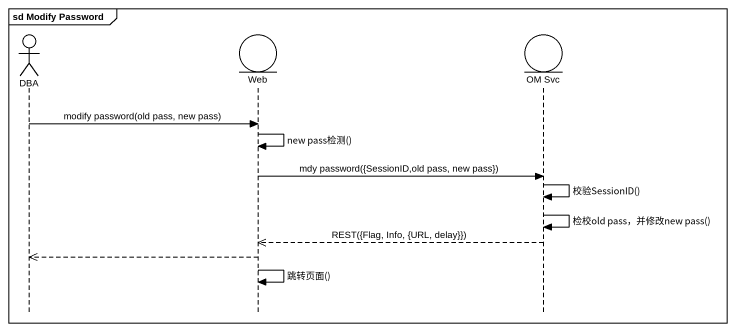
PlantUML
@startuml
mainframe sd Modify Password
hide footbox
actor DBA
entity Web
entity "OM Svc" as OM_Svc

DBA -> Web : modify password(old pass, new pass)
Web -> Web : new pass检测()
Web -> OM_Svc : mdy password({SessionID,old pass, new pass})
OM_Svc -> OM_Svc : 校验SessionID()
OM_Svc -> OM_Svc : 检校old pass，并修改new pass()
OM_Svc -->> Web : REST({Flag, Info, {URL, delay}})
Web -->> DBA
Web -> Web : 跳转页面()
@enduml
